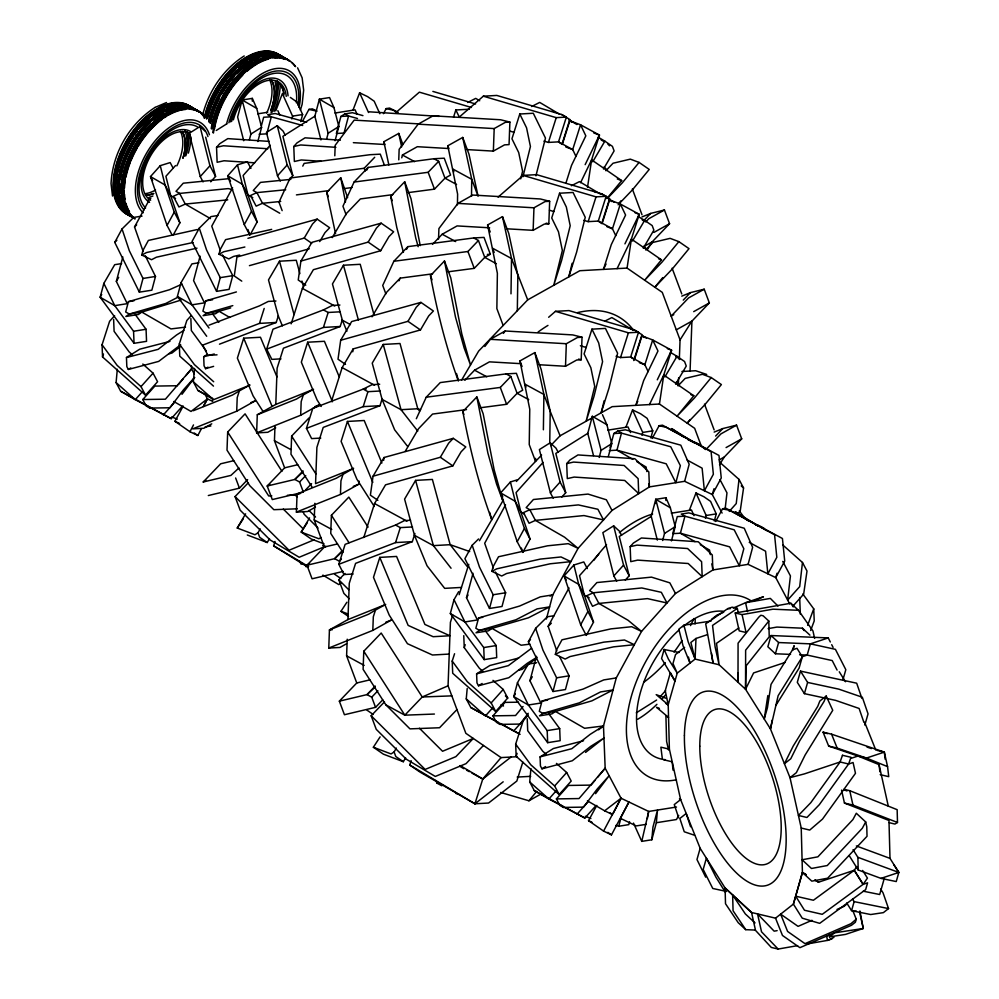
<?xml version="1.0" encoding="UTF-8"?>
<svg xmlns="http://www.w3.org/2000/svg" width="999" height="999" viewBox="0 0 999 999"><rect width="100%" height="100%" fill="white"/><g stroke="black" fill="none" stroke-linecap="round" stroke-linejoin="round"><path stroke-width="1.5" d="M457.442 204.832L457.604 194.093L447.814 145.767L462.712 137.437L469.018 154.296L478.059 196.179L471.753 179.321L462.712 137.437M471.503 196.204L471.753 179.321L452.847 169.031L453.896 171.84M511.001 293.843L511.525 258.529L502.485 216.646L487.587 224.975L497.377 273.301L496.865 308.616L503.171 325.474M517.32 310.701L517.844 275.387L508.791 233.504L502.485 216.646M535.589 458.341L535.551 461.413L529.233 444.555L529.757 409.24L519.967 360.914L534.852 352.585L541.171 369.443L550.212 411.326L560.077 435.801L550.736 445.554M543.381 429.782L543.906 394.468L534.852 352.585M549.737 443.568L550.212 411.326L543.906 394.468L524.987 384.178L526.048 386.988M738.199 672.939L737.999 682.267L738.074 643.181L758.678 617.27L760.838 615.247L763.136 615.784L768.805 621.041L769.23 636.788L746.053 665.933L745.554 689.273L770.454 728.92L790.009 777.659L801.235 828.059L802.422 872.464L793.406 904.095L775.536 918.168L751.523 912.487L725.062 887.961L700.162 848.313L680.619 799.587L669.392 749.175L668.206 704.782L665.247 690.659L670.404 672.589L674.974 681.056L661.563 658.516L664.148 649.487L679.095 652.497M281.93 471.278L245.08 413.861L227.672 432.043L227.01 450.174L249.8 485.701L273.838 509.69L297.202 508.803M211.751 423.826L203.821 428.259L192.657 428.871L236.701 411.213L237.213 397.614L239.323 390.921L249.9 385.002M275.712 427.859L267.782 432.292L256.618 432.904L257.292 414.772L275.786 404.42L313.549 389.285M301.923 492.544L272.29 499.575L267.208 486.014L284.615 467.832L274.45 440.696L275.012 425.574M275.786 404.42L277.123 368.156L283.441 348.214L340.197 326.498L342.345 319.692M309.053 417.894L291.633 436.076L290.971 454.208L312.138 487.2M315.484 507.08L307.555 511.513L296.391 512.112L297.065 493.981L336.213 478.284L353.634 468.256M256.618 432.904L300.674 415.247L301.174 401.648L303.296 394.955L312.537 389.785M343.169 571.403L312.063 578.796L306.98 565.222L324.388 547.04L314.223 519.905L314.835 503.284M334.802 155.807L335.189 145.292L354.183 120.13L419.368 123.913M368.082 527.122L348.826 497.102L331.406 515.284L330.744 533.416L342.957 552.459M346.541 643.756L339.935 647.452L328.771 648.051L329.433 629.919L347.939 619.58L385.689 604.445M296.391 512.112L340.447 494.455L340.946 480.856L343.069 474.163M382.717 699.862L375.549 707.342L344.43 714.735L339.348 701.161L356.755 682.979L346.603 655.844L347.215 639.223M347.939 619.58L349.275 583.304L355.594 563.361L412.337 541.645L414.922 533.491M340.447 494.455L358.941 484.115L359.053 481.093M451.835 695.866L422.24 696.99L381.193 633.041L363.786 651.223L363.112 669.355L385.914 704.882L409.952 728.87L439.548 727.747L456.955 709.565M328.771 648.051L372.814 630.394L373.314 616.795L375.437 610.102L384.69 604.932M398.763 159.84L399.15 149.326L418.144 124.163L433.042 115.834L500.636 119.768L509.89 122.078L509.053 144.618L504.532 144.867L493.356 151.111L466.983 149.588M438.536 239.061L438.923 228.546L457.917 203.384L472.814 195.055L540.409 198.976L549.662 201.298L548.826 223.826L544.305 224.088L533.129 230.332L506.755 228.796M517.107 756.705L501.048 757.592L465.846 733.316L448.064 685.814L450.412 622.327L452.709 615.059M493.356 151.111L494.193 128.584L505.357 122.34L509.89 122.078M533.129 230.332L533.966 207.792L545.129 201.548L549.662 201.298M565.509 366.271L566.333 343.731L577.509 337.487L582.03 337.237L581.206 359.765L576.673 360.027L565.509 366.271L539.123 364.735M678.371 385.389L678.658 377.709M679.32 359.565L680.057 339.86L662.275 292.37L627.072 268.082L579.82 270.717L527.697 299.862L478.646 351.086L461.613 380.057M690.084 370.879L691.92 321.141L709.34 302.909L704.208 289.211L690.421 292.62L681.78 296.141M665.584 703.333L668.206 704.782L677.235 673.139L695.104 659.09L695.978 638.461L707.404 634.652M182.28 406.331L171.241 418.668L135.252 399.65L120.667 391.233L116.096 382.58L117.308 369.255M193.331 381.78L212.487 398.851L197.902 390.434L193.331 381.78L194.543 368.444M520.092 734.34L470.829 707.542L466.258 698.888L467.195 688.523M595.904 805.694L584.865 818.031L548.876 799.013L534.29 790.596L529.707 781.942L530.919 768.618M651.81 839.772L652.959 827.097L657.492 810.052L656.343 822.726L651.81 839.772L641.758 841.37L633.491 823.064M725.062 509.49L726.972 492.869L720.004 479.682M719.33 461.913L739.023 479.408L736.238 503.583L729.208 511.438M782.779 544.967L802.472 562.462L799.687 586.638L787.649 600.099L790.434 575.923L782.766 561.413M291.159 323.838L302.385 288.399L313.386 269.68L380.681 250.737L388.936 236.701L393.631 231.793L381.143 223.164L311.888 242.357L300.899 261.064L298.239 279.995L305.744 285.177M331.406 401.573L342.158 367.607L353.159 348.901L420.454 329.945L428.708 315.909L433.404 311.001L420.916 302.385L351.66 321.566L340.671 340.272L338.012 359.215L345.517 364.385M352.759 351.81L353.159 348.901M363.773 537.512L374.538 503.546L385.539 484.84L452.834 465.884L461.076 451.848L465.784 446.94L453.284 438.324L384.041 457.505L373.039 476.211L370.392 495.154L377.884 500.324M383.628 460.414L384.041 457.505M739.023 479.408L743.556 487.987L740.209 511.088L737.187 514.448M587.524 187.35L591.608 159.865L599.462 135.09L580.556 124.8L569.48 120.617L562.087 143.931M627.072 268.094L631.393 239.073L639.235 214.298L620.329 204.008L609.253 199.825L601.86 223.152M701.448 446.466L694.655 428.309L659.452 404.021L663.761 375.012L671.603 350.237L652.697 339.947L641.62 335.764L633.778 360.552M767.831 695.591L764.235 719.005L767.432 707.779L771.028 684.365L792.519 649.812L794.155 645.691L792.956 649.912M641.758 841.37L648.688 811.45L676.51 807.03M647.352 818.593L648.688 811.45L621.041 798.226L605.169 768.219L603.483 725.973L616.258 677.934L641.533 631.418L675.461 593.493L712.886 569.954L748.101 564.36L775.748 577.584L789.685 603.92M772.252 720.117L770.454 728.92L778.146 695.679L802.322 656.818L796.99 648.326L792.519 649.812M401.748 157.83L402.435 155.02L417.32 146.703L448.351 148.501M520.716 178.846L522.589 171.279L518.706 152.585L511.95 138.786L519.792 114.011L533.291 113.249L545.466 138.099L535.939 175.812M522.952 176.761L530.432 146.503L526.56 127.81L519.792 114.011M572.152 263.261L568.793 276.885L576.635 252.11L585.239 217.307L573.064 192.47L559.565 193.219L551.723 217.994L558.478 231.793L562.362 250.487L553.758 285.289L561.6 260.514L570.204 225.712L566.333 207.018L559.565 193.219M604.158 400.724L601.161 412.824L609.015 388.049L617.607 353.246L605.444 328.409L591.945 329.158L584.09 353.933L590.859 367.732L594.73 386.426L586.126 421.228L593.98 396.453L602.584 361.65L598.701 342.957L591.945 329.158M121.641 263.586L114.698 264.685L103.846 283.379L100.162 297.227L134.053 343.306L146.553 341.333L146.066 329.27L135.315 314.635M101.711 294.555L100.162 297.227L114.748 305.644L127.248 303.659L116.346 281.393L122.84 256.943M181.855 284.228L169.43 289.747L128.421 301.673L125.687 311.963L129.321 314.061L141.821 312.088L180.919 300.125M197.003 248.152L156.406 257.205L151.536 259.715L141.733 255.02L142.957 250.412L148.364 240.447L197.415 229.508M145.242 255.707L155.494 276.461L151.848 290.185L139.348 292.158L142.994 278.446L129.333 250.774L122.04 228.946L133.704 217.42L142.045 216.096M206.706 336.276L177.397 296.428L181.081 282.58L191.933 263.886L198.876 262.774M200.075 256.144L193.581 280.594L204.483 302.859L191.983 304.845L177.397 296.428M257.829 141.533L261.601 127.323L256.731 108.404L252.31 98.377L242.158 99.987L237.625 117.033L243.719 140.734M236.413 291.933L205.644 300.874L202.909 311.164L206.556 313.261L219.056 311.276L230.719 307.892M239.66 255.07L233.641 256.406L228.771 258.903L218.968 254.221L220.192 249.613L225.599 239.648L271.678 229.37M249.4 139.735L250.911 134.053L242.158 99.987L256.731 108.404M222.477 254.907L232.73 275.662L229.083 289.373L216.583 291.358L220.23 277.647L206.568 249.975L199.276 228.147L210.939 216.621L217.882 215.509M261.401 125.762L263.661 117.233L271.316 116.821L302.672 125.499M291.808 118.968L292.557 116.134L282.38 93.606L275.761 110.901M300.724 121.641L302.61 114.535L296.965 102.023L290.347 97.415M320.954 139.922L314.86 116.221L319.38 99.176L329.545 97.565L333.966 107.605L338.836 126.523L335.065 140.734M326.636 138.936L328.147 133.254L319.38 99.176L333.966 107.605M340.896 116.433L336.363 133.479L344.018 133.067L348.551 116.021L344.905 113.911L340.896 116.433L348.551 116.021L357.505 118.494M485.464 630.943L496.228 645.566L496.703 657.629L484.203 659.615L450.324 613.536L454.008 599.687L458.653 591.67M450.324 613.536L464.897 621.952L477.397 619.967L466.496 597.702L473.002 573.251M722.09 513.074L712.287 494.53L684.64 481.306L649.425 486.9L612 510.439L578.071 548.364L552.797 594.88L540.297 596.865L519.58 606.056L478.571 617.981L475.836 628.271L479.483 630.369L491.983 628.383L528.434 617.794L549.6 606.893L537.112 608.878L515.934 619.767L479.483 630.369L476.024 632.792L488.511 630.806L491.983 628.383L521.141 645.229L529.857 644.155M491.883 571.328L496.753 568.831L540.347 559.09L561.038 556.955L570.854 561.65L550.162 563.786L506.568 573.513L501.698 576.011L491.883 571.328L493.106 566.72L498.526 556.755L547.564 545.804L568.256 543.668L578.071 548.364L564.597 537.212L535.439 520.379L529.807 509.727L526.161 507.629L533.429 499.5L588.036 494.08L606.368 499.787L612 510.439M495.404 572.015L505.656 592.769L502.01 606.48L489.51 608.466L493.156 594.755L479.483 567.082L472.19 545.254L478.558 538.961M536.638 662.724L528.309 664.048L517.457 682.742L513.786 696.59L547.664 742.669L560.164 740.684L559.69 728.621L548.926 713.998M593.493 455.556L587.774 433.341L592.307 416.283L606.893 424.712L611.763 443.631L608.354 456.418M515.334 693.918L513.786 696.59L528.359 705.007L540.859 703.021L529.957 680.756L536.463 656.306M546.378 619.043L552.797 594.88L550.037 596.103M599.188 457.467L601.073 450.362L592.307 416.283M616.258 677.934L603.758 679.919L583.041 689.11L542.032 701.036L539.298 711.325L542.944 713.423L555.444 711.438L591.895 700.848L613.061 689.947L600.561 691.932L579.395 702.821L542.944 713.423L539.472 715.846L551.972 713.86L555.444 711.438L584.602 728.283L603.483 725.973L598.576 729.807M610.039 447.752L613.823 433.541L617.832 431.019L625.374 429.82L680.806 445.179L689.173 464.26L684.64 481.306M555.344 654.382L560.214 651.885L603.808 642.145L624.5 640.009L634.315 644.705L613.623 646.84L570.029 656.568L565.159 659.065L555.344 654.382L556.568 649.775L561.975 639.81L611.026 628.858L631.718 626.723L641.533 631.418L628.059 620.267L598.888 603.433L593.256 592.782L589.61 590.684L596.878 582.554L651.485 577.135L669.829 582.842L675.461 593.493M559.54 656.455L569.105 675.824L565.459 689.535L552.971 691.52L556.618 677.809L542.944 650.137L535.651 628.309L547.327 616.783L554.27 615.671M641.957 435.277L642.719 432.442L632.542 409.902L625.911 427.21M650.886 437.949L652.772 430.844L647.115 418.319L640.509 413.723L632.542 409.902M657.33 540.084L651.236 516.396L655.769 499.338L665.921 497.727L670.354 507.767L675.212 526.685L671.44 540.896M662.637 540.521L664.535 533.416L655.769 499.338L670.354 507.767M615.821 825.424L618.756 826.235L621.028 817.706M705.419 518.331L706.168 515.496L695.991 492.957L689.372 510.264M629.57 821.802L628.808 824.637L618.756 826.235M714.347 521.003L716.233 513.898L710.576 501.373L703.97 496.778L695.991 492.957M748.101 564.36L752.634 547.315L744.255 528.234L688.823 512.874L681.281 514.073L684.927 516.183L734.203 529.82L743.83 548.713L739.297 565.759L729.67 546.865L680.394 533.229L672.752 533.641L677.272 516.595L684.927 516.183L680.394 533.229L694.979 541.645M830.319 641.982L828.233 637.911L771.053 635.539L767.856 646.765L775.411 653.771L790.534 654.395M775.411 653.771L778.608 642.544L771.053 635.539M802.322 656.818L799.113 668.044L775.748 705.606M861.925 698.426L856.68 683.191L800.499 671.116L797.302 682.342L804.407 693.656L835.626 700.374L859.115 708.466L863.885 722.327M804.407 693.656L807.617 682.429L800.499 671.116M843.019 679.507L845.816 669.692L835.414 649.338L810.376 643.856L778.608 642.544M864.834 725.087L868.044 713.86L862.324 697.24L838.823 689.148L807.617 682.429M880.656 889.06L883.066 892.906L888.536 908.578L883.378 912.636L870.678 914.535L851.573 910.676L854.145 901.635L852.547 899.075M852.784 910.539L856.243 919.192L855.381 922.227L851.56 925.236L799.899 947.676L782.479 935.464L775.536 918.168M884.415 877.934L879.694 894.517L863.248 891.195M841.558 790.109L844.442 803.059L888.973 820.466L889.997 858.378L898.838 872.427L896.24 881.555L880.981 878.383L858.228 869.992L849.387 855.918M700.162 848.313L696.965 859.54L705.669 877.159M202.61 115.16C208.591 91.259 223.289 69.243 244.206 55.956M300.387 110.19L302.148 104.283L303.659 90.16L302.148 77.847L297.59 67.82M714.023 488.748L712.287 494.53L721.253 478.022L718.98 455.444L662.487 425.174L659.115 425.711L652.222 438.411M777.047 573.239L775.748 577.584L784.715 561.076L782.442 538.498L725.948 508.229L722.577 508.766L715.671 521.466M276.985 376.935L260.464 337.262L243.694 338.186L237.375 358.129L253.109 395.916L263.062 411.513M217.033 354.832L207.879 355.344L202.71 345.117L259.453 323.401L264.198 308.441M280.994 358.866L271.853 359.378L266.671 349.151L272.989 329.208L323.426 309.902L332.28 305.457L339.91 305.032M219.48 344.18L276.236 322.465L278.384 315.659M339.185 376.71L324.425 341.296L307.655 342.22L301.336 362.162L317.083 399.95L321.228 406.456M266.671 349.151L323.426 327.435L328.159 312.475L340.359 311.8M320.779 438.086L311.626 438.598L306.443 428.359L312.762 408.416L363.199 389.111L372.053 384.665L379.682 384.24M307.842 567.132L273.651 545.854L275.037 541.47M381.905 463.012L364.198 420.504L347.427 421.441L341.109 441.383L356.855 479.158L374.263 506.456M453.521 117.258L455.831 109.977L469.33 109.216M306.443 428.359L363.199 406.643L367.932 391.683L380.132 391.009M353.321 468.506L315.559 483.641L316.895 447.365L323.214 427.422L379.97 405.706L382.118 398.913M353.147 574.025L343.993 574.537L338.811 564.298L345.13 544.355L395.579 525.049L404.433 520.604L410.527 520.267M379.795 557.38L408.141 625.386L433.141 636.7L449.912 635.764L424.912 624.45L396.578 556.443L379.795 557.38L373.489 577.322L389.223 615.097L407.455 643.706L432.467 655.007L449.238 654.07M338.811 564.298L395.567 542.582L400.299 527.622L412.5 526.948M548.401 142.42L556.243 117.645L566.371 117.083L558.516 141.87L548.401 142.42L543.931 141.109M565.983 182.904L571.515 165.409L585.826 135.852L580.556 124.8L572.702 149.575L575.998 156.481M459.153 594.705L468.768 564.348M522.827 762.112L516.833 781.056L488.561 803.034L474.925 803.783L419.817 771.965L409.765 765.034L411.151 760.664M588.174 221.641L596.016 196.865L606.143 196.291L598.289 221.079L588.174 221.641L583.703 220.329M409.765 765.034L474.925 803.783L482.779 779.008L501.048 757.592M620.541 357.58L628.396 332.804L638.523 332.23L630.656 357.018L620.541 357.58L616.083 356.268M634.427 359.628L642.282 334.84L633.778 329.67L568.98 310.589L555.481 311.338L548.651 317.27M142.82 364.048L153.047 373.151L157.58 381.73L145.542 395.179L102.535 356.955L102.06 344.767L109.603 321.278L114.623 315.672M102.535 356.955L103.484 354.021M213.486 386.113L179.77 356.156L179.296 343.968L186.838 320.479L190.859 315.996M492.969 680.356L503.209 689.46L507.742 698.026L495.704 711.488L452.697 673.264L452.21 661.076L454.57 653.733M482.729 671.253L479.32 668.219L464.248 647.627L465.197 644.692M556.431 763.411L566.67 772.514L571.203 781.081L559.165 794.542L516.158 756.318L515.671 744.13L523.226 720.641L528.234 715.034M516.158 756.318L517.095 753.383M807.629 625.312L813.735 608.841L802.784 593.943M810.651 630.506L814.222 620.903L813.735 608.841M352.997 110.102L359.615 92.795L367.582 96.616L374.188 101.211L379.845 113.736M826.185 696.053L824.113 701.335L799.562 741.071L790.771 758.753L784.427 763.736L793.218 746.066L817.769 706.318L819.842 701.036L826.185 696.053L832.754 710.289L805.144 754.994L796.353 772.664L790.009 777.659L804.382 773.9L840.097 761.987L848.613 763.998L853.071 762.512L855.481 773.313L822.514 819.093L809.739 830.069L801.235 828.059M408.229 192.607L434.465 189.148L444.98 178.172L450.561 175.05L444.243 158.192L433.941 158.741L368.094 167.432L354.083 182.055L342.944 206.244L346.104 214.673M448.002 271.815L474.238 268.356L484.752 257.38L490.334 254.258L484.016 237.4L473.713 237.949L407.867 246.641L393.856 261.276L382.717 285.452L385.876 293.881M398.938 280.819L400.174 278.134L432.579 273.851M416.333 418.706L426.236 397.215L440.247 382.58L506.081 373.888L516.396 373.339L522.702 390.197L517.12 393.319L506.618 404.295L480.382 407.754M585.152 164.648L599.462 135.09L593.756 132.942M580.556 182.705L591.608 159.865L621.678 180.607L606.868 198.614M606.043 264.023L603.446 269.405L611.288 244.618L625.599 215.06L620.329 204.008L612.474 228.783L615.771 235.689M624.924 243.868L639.235 214.298L634.952 212.687M617.082 268.644L631.393 239.073L661.45 259.827L644.667 280.232L662.075 262.05L678.858 241.633L689.01 248.639L672.227 269.056L654.82 287.237L662.724 277.635M637.774 401.311L635.826 405.344L643.668 380.557L657.979 350.999L652.697 339.947L644.855 364.722L648.151 371.628M657.292 379.807L671.603 350.237L667.332 348.626M649.45 404.583L663.761 375.012L693.818 395.766L677.047 416.171L694.455 397.989L711.226 377.572L721.39 384.578L704.607 404.995L687.2 423.176L690.159 419.568M711.113 621.053L683.928 625.187L688.161 641.795L695.104 659.09L719.093 664.747L745.554 689.273L753.608 672.939L785.039 662.462M302.772 166.134L304.133 163.399L369.967 154.708L380.282 154.158L384.49 165.397M366.745 170.167L368.094 167.432M406.518 249.375L407.867 246.641M201.398 428.683L197.852 435.502L189.96 431.73L193.506 424.912M203.883 405.681L207.43 398.863L204.583 393.506M646.291 824.325L636.238 825.911L620.441 818.356L628.933 801.997L611.475 834.864L603.583 831.093L621.041 798.226L604.645 810.813L587.424 800.861M613.261 813.223L621.041 798.226M865.696 821.952L862.312 828.271L827.272 865.534L811.475 868.481L802.085 859.777L817.881 856.83L852.921 819.567L856.305 813.248L865.696 821.952L866.77 826.785L867.032 836.288L827.609 878.208L811.812 881.155L802.422 872.464L793.393 904.095L802.247 918.168L819.679 923.351L865.658 889.622L867.582 882.841L863.111 884.352L854.27 870.279L856.88 866.533M139.348 292.158L114.748 242.357L122.04 228.946M143.194 251.561L134.54 226.96L148.826 200.649M171.978 234.74L167.045 225.412L174.263 212.138L165.06 185.002L160.265 165.659L170.167 162.575L172.989 167.907M173.401 234.74L179.895 222.789L170.692 195.654L165.896 176.299L175.499 165.584M199.276 228.147L191.983 241.558L216.583 291.358M232.617 187.775L211.763 226.161L220.429 250.761M247.964 229.52L249.912 235.264L244.28 224.613L251.498 211.326L242.295 184.203L237.5 164.847L247.402 161.776L250.924 168.431M302.747 120.829L308.953 109.403L312.337 108.866L317.07 111.139M250.637 233.941L257.13 221.978L247.927 194.855L243.132 175.499L270.155 145.305M189.96 431.73L174.925 421.291L183.204 406.056M203.284 406.481L207.43 398.863L212.687 401.373M383.429 113.686L386.188 108.604L389.573 108.067L398.226 112.388M472.19 545.254L464.91 558.666L489.51 608.466M505.544 504.882L484.69 543.269L493.356 567.869M543.081 462.412L516.058 492.607L520.854 511.963L530.057 539.085L522.839 552.372L517.207 541.72L524.425 528.434L515.222 501.311L510.427 481.955L517.494 479.757M552.971 691.52L528.371 641.72L535.651 628.309M556.805 650.923L548.151 626.323L569.005 587.936M598.701 554.22L579.52 575.661L584.315 595.017L593.518 622.14L586.301 635.426L580.669 624.775L587.887 611.488L578.683 584.365L573.888 565.009L583.778 561.938L587.3 568.593M603.583 831.093L588.536 820.654L596.815 805.406M678.721 815.409L676.46 819.53L656.343 822.726M116.346 281.393L118.669 277.385M466.496 597.702L468.056 595.029M529.957 680.756L532.28 676.748M299.9 273.614L296.266 260.264L279.495 261.201L268.494 279.907L278.371 316.159L282.367 325.836M241.77 281.144L234.278 275.961L236.925 257.03L304.22 238.074L312.475 224.051L317.17 219.131L329.67 227.76L324.962 232.667L319.717 241.596M332.242 237.612L346.391 213.549L360.402 198.926L392.807 194.643M373.976 314.71L360.227 264.298L343.456 265.235L332.455 283.941L342.345 320.192L346.89 331.256M300.899 261.064L368.181 242.108L376.436 228.084L381.143 223.164M260.252 528.896L257.979 532.767L254.957 534.752L237.25 528.046L245.604 513.848M372.015 316.82L386.163 292.769L400.174 278.134M419.655 411.138L417.794 408.753L400 343.506L383.229 344.443L372.227 363.149L382.118 399.4L394.642 429.82L407.667 446.478M247.302 534.989L267.22 542.532L269.505 538.648M340.671 340.272L407.967 321.328L416.208 307.292L420.916 302.385M309.565 517.882L301.211 532.08L311.263 539.023L324.076 543.868M405.182 451.423L418.531 428.708L432.542 414.073L466.496 409.59M592.719 161.826L604.87 141.159L598.214 137.2M467.832 567.295L450.174 544.692L432.38 479.445L415.596 480.382L404.595 499.1L414.485 535.339L427.023 565.759L444.68 588.361L461.463 587.424M603.483 168.993L614.11 150.911L612.412 146.353L604.87 141.159M373.039 476.211L440.334 457.267L448.588 443.231L453.284 438.324M632.492 241.034L644.642 220.367L637.986 216.421M643.256 248.202L653.883 230.12L652.185 225.574L644.642 220.367M479.445 540.734L502.872 500.886L494.168 469.855L483.154 413.786L476.835 396.928L462.824 411.563C469.73 448.251 478.783 484.752 491.77 519.78L489.697 512.387M380.107 736.875L373.364 747.24L391.071 753.945L394.093 751.96L396.366 748.089M373.364 747.24L383.416 754.17L403.334 761.713L405.619 757.841M664.859 376.973L677.01 356.306L670.366 352.36M675.624 384.14L686.263 366.059L684.552 361.513L677.01 356.306M647.389 249.438L652.147 241.883L669.567 223.701L664.435 210.002L650.649 213.411L643.481 220.891M680.044 339.922L691.92 321.091L676.298 329.82M719.542 464.597L724.3 457.03L741.708 438.848L736.575 425.149L722.801 428.559L715.634 436.051M237.25 528.046L243.157 518.981M307.118 523.014L301.211 532.08L318.918 538.786L320.941 537.462M348.526 616.495L340.984 611.301L346.89 602.235M863.111 884.352L867.444 878.109L862.624 870.441M181.968 394.318L194.618 377.56M484.865 346.503L490.297 339.323L505.182 330.994L572.777 334.915L582.03 337.237M503.371 333.391L505.182 330.994M528.221 713.298L520.092 724.075L499.987 724.387L496.353 722.265L492.944 715.846L504.982 702.397L518.556 702.185M595.579 793.668L609.14 775.711L597.09 789.173L583.541 807.13L563.448 807.442L559.802 805.319L556.406 798.9L568.443 785.451L591.046 785.102L594.817 780.594M768.805 621.041L745.629 650.187L745.554 689.273M618.119 204.807L632.454 189.835L649.238 169.43L639.085 162.425L622.302 182.842L607.966 197.814M618.993 203.222L620.966 200.811M500.649 792.457L528.921 800.773L536.775 791.32M178.371 384.615L183.079 378.983M185.901 375.612L191.546 368.856L191.433 365.834M523.076 706.493L515.559 715.509L492.944 715.846M597.639 777.222L605.169 768.219L579.008 798.563L556.406 798.9M160.265 165.659L150.487 176.586L167.045 225.412M254.658 162.812L224.038 160.764L217.133 162.288L216.546 147.303L219.792 143.669L227.809 138.624L269.293 141.408M200.25 176.573L209.94 165.747L200.037 126.486L189.248 133.279L200.25 176.573L203.059 181.905M210.727 181.818L215.572 176.398L205.669 137.138M237.5 164.847L227.722 175.787L244.28 224.613M321.178 161.289L301.273 159.965L294.368 161.488L293.781 146.503L297.028 142.869L305.045 137.825L340.384 140.197M277.485 175.774L287.175 164.947L277.272 125.687L266.471 132.467L277.485 175.774L280.294 181.106M288.923 179.932L292.807 175.599L282.904 136.339L314.86 116.221M145.542 395.179L141.009 386.613L153.047 373.151M142.27 391.808L135.252 399.662L116.096 382.58M194.518 377.472L183.479 389.81L169.93 407.767L149.838 408.079L146.191 405.956L142.782 399.538L154.833 386.089L177.435 385.739M163.349 414.897L174.388 402.56M510.427 481.955L500.636 492.894L517.207 541.72M566.695 463.611L573.601 462.075L624.138 465.472L638.136 478.633L638.736 493.618L624.725 480.457L574.188 477.072L567.295 478.596L566.695 463.611L569.954 459.977L577.971 454.932L634.815 458.741L648.826 471.903L649.425 486.9L648.913 483.841M550.399 492.882L560.089 482.055L550.187 442.794L539.398 449.575L550.399 492.882L553.221 498.214M561.85 497.04L565.721 492.707L555.819 453.446L587.774 433.341M573.888 565.009L564.098 575.948L580.669 624.775M630.157 546.665L637.05 545.129L687.587 548.526L701.598 561.688L702.197 576.673L688.186 563.511L637.649 560.127L630.756 561.65L630.157 546.665L633.416 543.031L641.42 537.986L698.276 541.795L712.287 554.957L712.886 569.954L711.862 563.836M495.704 711.488L491.171 702.909L503.209 689.46M492.432 708.116L485.414 715.958L466.258 698.888M613.861 575.936L623.551 565.109L613.648 525.849L602.859 532.629L613.861 575.936L616.683 581.268M625.312 580.094L629.183 575.761L619.28 536.5L651.236 516.396M513.511 731.193L524.55 718.868M559.165 794.542L554.632 785.963L566.67 772.514M555.894 791.171L548.863 799.013L529.707 781.942M659.802 697.09L665.621 690.596M576.96 814.247L587.999 801.922M792.619 606.48L803.658 594.143L807.005 571.041L802.472 562.462M335.564 233.729L326.71 192.37L340.721 177.735L347.627 197.627M282.143 210.639L278.983 202.21L290.122 178.022L364.185 168.257L374.7 157.28M403.434 252.36L396.803 227.56L390.684 196.403L404.695 181.768L411.001 198.639L420.229 245.604M354.083 182.055L428.159 172.29L438.661 161.314L433.941 158.741M238.948 467.982L230.894 475.412L203.234 481.98L220.654 463.798L233.754 460.689M432.505 244.368L442.207 234.241L457.092 225.911L489.685 227.809M458.341 381.031C445.979 346.84 437.125 311.338 430.457 275.624L444.468 260.989L450.774 277.847L461.8 333.916L470.504 364.947L464.185 348.089L455.482 317.058L444.468 260.989M208.316 495.541L239.435 488.161L247.627 479.607M393.856 261.276L467.932 251.498L478.434 240.522L473.713 237.949M325.736 546.203L299.188 557.267L270.13 539.972L240.135 510.152L235.065 496.59L248.376 482.679M303.059 470.891L294.867 479.445L267.208 486.014L269.705 484.303M302.909 472.015L294.867 479.445L299.588 482.017L303.396 492.195M299.588 482.017L305.731 475.599M605.881 170.729L613.049 163.237L630.332 159.141L639.085 162.425M305.444 490.059L311.588 483.641M464.872 380.307L474.575 370.179L489.46 361.85L520.504 363.648M645.729 221.928L648.801 218.719L664.435 210.002M341.808 551.173L334.64 558.666L306.98 565.222L309.478 563.511M342.682 551.223L334.64 558.666L339.36 561.238L341.408 559.09M426.236 397.215L500.299 387.437L510.814 376.461L506.081 373.888M645.654 249.937L652.822 242.457L670.104 238.349L678.858 241.633M349.238 598.726L343.881 593.406L338.798 579.832L344.942 573.414M683.254 300.112L690.421 292.62M516.358 481.456L541.608 455.082M375.199 686.038L367.008 694.605L339.348 701.161M375.062 687.162L367.008 694.605L371.74 697.177L375.549 707.342M371.74 697.177L377.884 690.759M678.021 385.876L685.189 378.396L702.472 374.288L711.226 377.572M483.454 745.454L466.046 763.636L435.302 776.448L406.243 759.165L376.248 729.345L371.166 715.771L384.49 701.872M706.605 448.851L720.953 433.878L736.575 425.149M114.748 242.357L116.871 240.26M134.54 226.96L136.651 224.862M528.371 641.72L530.494 639.622M548.151 626.323L551.336 623.176M395.479 112.912L419.368 92.158L471.453 107.48M459.44 116.945L483.329 96.191L496.828 95.442L561.638 114.51L566.371 117.083M498.076 197.14L523.101 175.399L536.6 174.65L601.41 193.719L606.143 196.291M847.177 903.708L843.98 906.418L837.025 909.44M856.243 919.192L850.923 923.713L805.007 943.655L787.587 931.443L780.644 914.147L798.064 926.36L811.975 920.316M683.928 625.187L678.833 629.195L683.054 645.804L689.997 663.099L688.461 657.067M711.763 619.193L716.857 615.172L723.701 612.212M684.627 647.377L675.561 654.52L672.976 663.548L677.235 673.139L668.393 659.078L664.148 649.487M695.978 638.461L690.871 642.482L695.104 659.09M680.606 799.587L679.42 798.95L680.619 799.587L674.275 804.57L678.671 817.844M828.808 933.865L829.47 936.85L834.577 932.829L863.273 928.483L859.902 910.988M180.532 346.341L171.94 353.047L168.981 353.808M536.825 657.854L522.102 669.355L519.13 670.117M585.564 752.409L603.97 738.036L590.684 746.39L572.277 760.763L541.957 768.818L540.434 765.946L540.072 756.892L553.359 748.538L583.566 740.734M341.271 582.692L338.811 584.602L322.852 575.112M471.965 773.126L482.779 779.008L511.051 757.042M474.925 803.783L503.196 781.817M207.43 398.863L191.034 411.451L173.801 401.498M854.282 870.266L813.411 900.249L795.666 896.19L804.495 910.251L822.252 914.31L863.124 884.327L854.282 870.266L818.556 882.192L814.834 879.944L818.568 882.167M155.007 107.455C129.433 123.901 112.5 153.247 111.039 183.616L112.525 196.041M738.298 612.874L737.312 608.391L732.167 607.18L727.709 608.666L705.694 623.813L713.099 663.336L711.5 653.234M737.312 608.391L712.549 625.424L715.109 646.865L719.093 664.747L716.533 643.319L738.81 627.984M203.234 481.98L205.744 480.269M216.246 130.482L226.835 123.814M250.911 134.053L261.601 127.323M328.147 133.254L338.836 126.523M180.694 344.755L158.666 361.401L128.334 369.455L126.823 366.583L126.461 357.542L139.735 349.188L169.955 341.371M183.828 330.407L176.586 334.965L158.179 349.338L126.461 357.542M128.334 369.455L130.757 367.944M213.636 366.358L205.569 368.656L204.046 365.784L203.696 356.73L207.317 354.458M205.569 368.656L207.992 367.145M601.073 450.362L611.763 443.631M664.535 533.416L675.212 526.685M536.888 657.255L527.222 663.336L508.816 677.709L478.496 685.764L476.973 682.891L476.61 673.838L489.897 665.484L518.606 658.066M531.58 648.239L508.341 665.646L476.61 673.838M478.496 685.764L482.117 683.491M603.483 725.973L590.209 734.327L571.803 748.701L540.072 756.892M541.957 768.818L545.579 766.545M636.251 712.849L656.63 700.037M844.08 789.335L849.762 790.684L897.152 809.677L897.489 822.477L894.942 824.05L889.26 822.701M239.323 390.921L232.48 395.042L193.331 410.739M303.296 394.955L296.441 399.076L257.292 414.772M375.437 610.102L368.594 614.223L329.433 629.919L332.23 629.77M388.873 164.997L383.853 141.733L398.738 133.404L402.947 144.643M236.701 411.213L255.207 400.874L250.949 402.572M300.674 415.247L319.168 404.907L314.91 406.605M560.077 435.801L592.395 417.732M594.904 416.321L612.187 406.655L659.452 404.021M372.814 630.394L391.321 620.054L385.639 622.327M528.921 800.773L541.446 793.768M653.933 232.417L669.567 223.701M644.343 246.241L652.147 241.883M704.208 289.211L688.573 297.939L671.166 316.121L673.776 314.66M693.706 311.638L709.34 302.909M726.073 447.577L741.708 438.848M719.093 459.94L724.3 457.03M177.685 297.34L165.784 303.471L129.321 314.061L125.862 316.483L138.362 314.498L141.821 312.088L170.979 328.921L185.514 327.148M141.733 255.02L146.591 252.522L193.144 242.482M218.968 254.221L223.826 251.723L244.88 247.015M467.644 102.497L475.724 98.377L479.72 100.749M531.605 106.531L539.697 102.41L559.64 114.273M571.378 185.739L579.47 181.618L600.749 194.268M605.107 320.991L611.838 317.557L633.116 330.207M833.94 937.387L827.559 940.384L806.593 944.055M733.266 608.054L745.566 602.722L763.423 596.765L753.646 601.011M448.064 685.814L422.24 696.99L404.832 715.172L385.914 704.882M155.107 107.38L166.521 102.535M314.185 539.785L289.036 550.262L235.065 496.59M642.007 216.92L650.649 213.461M211.825 400.387L249.588 385.252M353.259 486.388L358.941 484.115M714.16 432.08L722.789 428.608M209.016 325.174L259.465 305.869L268.319 301.423L275.949 300.999M828.233 637.911L810.376 643.856L807.18 655.082L801.822 656.867M851.26 758.266L857.954 756.043L866.47 758.054L887.562 766.633L888.735 776.66L880.219 774.65M885.164 759.252L884.327 752.097L866.47 758.054L837.174 748.089L828.658 746.078L823.076 732.167L831.58 734.178L884.327 752.097L887.562 766.633M880.981 878.383L898.838 872.427L893.955 864.972M832.017 938.898L827.547 940.384L826.56 935.913M232.804 305.632L206.556 313.261L203.097 315.684L215.597 313.698L219.056 311.276L229.658 317.407M247.927 238.324L317.17 219.131M249.425 265.647L309.24 248.801M203.696 356.73L214.273 353.996M284.615 467.832L297.714 464.722M324.388 547.04L337.487 543.931M356.755 682.979L369.867 679.869M216.546 147.303L223.439 145.767L267.844 148.751M293.781 146.503L300.674 144.967L335.889 147.328M735.227 612.986L742.082 614.61L746.066 632.492L739.21 630.881L735.227 612.986L790.821 603.234L798.451 610.302L812.961 630.956L814.622 638.411M742.082 614.61L772.964 609.19L798.451 610.302M768.131 628.621L776.947 627.072L802.434 628.196L809.927 635.127M777.147 930.643L774.15 931.168L757.542 913.923L761.525 931.805L778.134 949.05L797.602 945.641M257.73 113.836L267.695 112.263M292.557 116.134L302.61 114.535M334.965 113.037L355.082 109.84L356.993 114.073M344.905 113.911L352.447 112.712L362.937 115.622M142.994 278.446L155.494 276.461M220.23 277.647L232.73 275.662M128.421 301.673L133.966 300.786M205.644 300.874L212.587 299.762M103.846 283.379L114.748 305.644L133.566 331.243L146.066 329.27M205.145 426.873L210.889 425.961M607.892 430.144L628.009 426.948L630.556 432.579M642.719 432.442L652.772 430.844M671.353 513.199L691.458 510.002L694.005 515.634M706.168 515.496L716.233 513.898M493.156 594.755L505.656 592.769M478.571 617.981L482.742 617.32M454.008 599.687L464.897 621.952L483.728 647.552L496.228 645.566M556.618 677.809L569.105 675.824M542.032 701.036L547.589 700.149M517.457 682.742L528.359 705.007L547.19 730.606L559.69 728.621M853.246 911.513L856.268 911.051M829.47 936.85L845.416 934.427L863.261 928.483L859.615 912.087M296.428 194.892L328.833 190.609M344.268 188.574L351.985 187.55M228.771 178.684L183.267 183.192L175.999 191.321L179.645 193.419L185.277 204.071L210.464 218.619M290.834 179.383L260.502 182.392L253.234 190.522L256.88 192.62L262.512 203.272L279.745 213.224M285.702 189.76L256.88 192.62L250.524 195.492L256.156 206.144L262.512 203.272L280.719 201.461M227.747 199.85L185.277 204.071L178.921 206.955L173.289 196.303L179.645 193.419L228.184 188.599L232.692 189.61M259.128 134.278L266.783 133.866L271.316 116.821L267.67 114.71L275.212 113.524L306.668 122.228M259.453 323.401L276.236 322.465M323.426 327.435L340.197 326.498M366.258 388.948L363.199 389.111L367.932 391.683M681.93 371.491L695.654 370.729L706.693 374.438M363.199 406.643L379.97 405.706M613.823 433.541L621.465 433.129L670.741 446.765L680.369 465.659L675.836 482.704L666.221 463.811L616.945 450.174L609.29 450.586M395.567 542.582L412.337 541.645M305.731 566.595L308.616 566.433M517.195 777.085L530.719 776.335M487.387 254.42L490.334 254.258M297.065 493.981L299.85 493.831M271.828 495.866L268.719 495.991L227.672 432.043M287.4 495.279L295.192 494.98M434.415 714.048L404.832 715.172L363.786 651.223M301.96 563.998L300.999 564.023L299.65 561.263M435.764 780.456L437.112 783.216L438.062 783.179M142.782 399.538L165.397 399.2L191.546 368.856L194.193 373.851M727.709 608.666L730.257 608.691M799.612 654.77L807.18 655.082L832.217 660.564L837.075 670.067M778.134 949.05L771.278 947.427L755.531 930.394L751.548 912.499L725.087 887.974L725.511 903.733L738.199 922.676L745.754 929.669L754.994 930.057M369.068 111.801L439.31 116.396M418.144 124.163L494.193 128.584M353.359 142.67L384.39 144.468M457.917 203.384L533.966 207.792M490.297 339.323L566.333 343.731M854.145 901.635L888.536 908.578M726.398 891.408L712.774 888.486L703.184 869.455L706.393 858.228L715.983 877.259L725.461 892.357M386.188 108.604L393.206 110.177L397.302 112.388M308.953 109.403L315.984 110.976M659.115 425.711L666.133 427.285L711.088 451.673L713.361 474.25L704.395 490.759L702.122 468.169L687.137 460.052M722.577 508.766L729.595 510.339L774.55 534.727L776.822 557.305L767.856 573.813L765.584 551.223L749.238 542.357M877.234 750.424L884.327 752.097M669.392 749.175L660.876 747.177L662.25 758.079M663.686 759.777L672.19 761.787L673.014 770.154M844.442 803.059L852.959 805.069L897.489 822.477M546.191 223.164L548.826 223.826M578.558 359.103L581.206 359.765M177.273 419.155L171.691 416.908M590.896 818.518L585.302 816.27M456.019 793.506L458.978 794.367M483.329 96.191L556.243 117.645M432.867 91.409L475.586 103.971M509.702 131.044L514.173 132.355M523.101 175.399L596.016 196.865M549.487 210.252L553.946 211.563M555.481 311.338L628.396 332.804M580.369 345.754L586.326 347.502M823.076 732.167L827.472 733.666M867.02 747.102L871.415 748.588M828.658 746.078L857.954 756.043L879.045 764.622L888.311 806.205M694.505 835.251L684.253 831.767L679.857 818.481L686.201 813.498L690.596 826.772M420.591 409.74L417.794 408.753L401.024 409.69L382.118 399.4M469.717 551.548L450.174 544.692L433.391 545.629L414.485 535.339M666.433 698.413L656.193 694.63L668.206 704.782M659.44 708.391L656.53 707.317L668.543 717.457L665.921 716.008L666.608 741.37L668.531 750.012M856.355 845.941L889.997 858.378M853.059 849.637L857.879 857.317L898.825 872.452M617.295 178.971L621.678 180.607M658.528 258.729L661.45 259.827M690.908 394.667L693.818 395.766M565.784 146.965L572.702 149.588L558.516 141.87L562.287 144.468L570.129 119.693L561.638 114.523M606.942 226.698L612.474 228.796L598.289 221.079L602.06 223.689L609.902 198.901L601.41 193.731M639.31 362.637L644.842 364.735L630.656 357.018L633.179 358.753M340.984 611.301L347.802 613.873M844.118 789.822L846.99 790.971M687.986 439.672L694.567 442.819L671.628 428.596L684.165 437.3M755.394 524.612L758.029 525.874L735.089 511.65L748.875 521.228M174.925 421.291L179.658 423.551M604.657 810.813L612.549 814.585L610.039 812.849M588.536 820.654L592.095 822.352M694.18 441.908L700.786 445.429L705.419 449.55M757.642 524.962L766.57 530.544M197.902 390.434L212.937 398.589M120.679 391.233L134.341 398.651M137.075 400.124L171.241 418.668M470.829 707.542L498.164 722.364M500.899 723.85L518.668 733.491M534.29 790.596L562.986 806.168M565.721 807.642L584.865 818.031M402.435 155.02L414.585 161.638M456.58 184.49L444.98 178.172L438.661 161.314M633.778 329.67L638.523 332.23M442.207 234.241L455.706 241.583M496.353 263.699L484.752 257.38L478.434 240.522M474.575 370.179L486.738 376.785M528.721 399.637L517.12 393.319L510.814 376.461M302.385 288.399L334.802 306.031M323.426 309.902L328.159 312.475M342.345 320.192L350.437 324.6M342.158 367.607L374.575 385.239M274.45 440.696L290.659 449.513M374.538 503.546L406.955 521.178M395.579 525.049L400.299 527.622M314.223 519.905L331.78 529.458M346.603 655.844L364.16 665.396M466.57 770.192L469.268 771.665M437.112 783.216L441.833 785.788M697.14 443.331L700.786 445.429M252.797 197.665L247.927 194.855L242.295 184.203L227.722 175.787L230.532 181.106M617.832 431.019L621.465 433.129L616.945 450.174L632.842 459.353M760.601 526.386L764.247 528.483M636.825 461.65L646.103 467.008L646.865 471.603M175.562 198.464L170.692 195.654L165.06 185.002L150.487 176.586L152.597 180.582M700.287 544.705L709.565 550.062L710.326 554.657M524.5 514.06L520.854 511.963L515.222 501.311L500.636 492.894L502.759 496.89M589.173 597.827L584.315 595.017L578.683 584.365L564.098 575.948L566.208 579.944M501.098 704.607L503.521 706.018M568.955 119.805L576.935 124.55M552.385 110.901L555.019 112.475M601.098 139.872L603.733 141.433M608.728 199.013L614.048 202.185M593.468 190.909L596.103 192.47M642.182 219.867L644.817 221.428M642.432 335.751L646.428 338.124M675.873 356.593L679.832 358.941M322.727 545.591L325.387 547.165M273.651 545.854L308.229 566.408M460.164 765.559L482.779 779.008M459.84 766.333L463.861 768.718M806.156 874.687L802.422 872.452L806.143 874.699M569.48 120.617L571.99 122.353M609.253 199.825L611.763 201.561M641.62 335.764L644.143 337.5M368.181 242.108L380.681 250.737M304.22 238.074L311.725 243.257M407.967 321.328L420.454 329.945M440.334 457.267L452.834 465.884M294.78 494.967L297.29 496.703M334.553 574.175L340.834 578.508M267.22 542.532L259.69 537.325L257.979 532.767M366.92 710.114L373.201 714.447M403.334 761.713L395.791 756.518L394.093 751.96M194.206 432.979L197.852 435.502M607.829 832.342L611.475 834.864M741.221 485.914L743.556 487.987M213.699 381.755L194.355 364.573L179.296 343.968M132.58 354.945L129.158 351.91L114.098 331.318L113.624 319.368M505.419 695.966L507.742 698.026M141.009 386.613L117.12 365.372L102.06 344.767M491.171 702.909L467.282 681.68L452.21 661.076M546.191 754.307L542.782 751.273L527.709 730.681L527.235 718.731M554.632 785.963L530.731 764.735L515.671 744.13M277.272 125.687L283.067 131.056L285.177 135.052M550.187 442.794L555.993 448.164L558.104 452.16M200.037 126.486L204.87 130.956M613.648 525.849L619.455 531.218L621.565 535.214M755.044 922.926L745.329 913.923L732.642 894.979L733.066 910.738L745.754 929.669M604.02 167.033L607.33 170.33M643.793 246.254L647.102 249.538M676.173 382.192L679.47 385.477M308.941 510.477L315.547 517.057M318.032 528.034L304.108 514.185L303.084 511.476M283.316 509.078L303.134 528.796M338.798 579.832L348.713 589.697M419.43 728.259L442.557 751.26L473.301 738.448L455.894 756.63L425.149 769.442L371.166 715.771M777.946 606.043L770.341 598.401L745.566 602.722L747.552 611.663M499.313 723.688L499.987 724.375M562.762 806.742L563.448 807.429M149.151 407.38L149.838 408.067M607.679 143.781L609.515 145.817M417.757 431.106L401.024 409.69L383.229 344.443M451.061 568.231L433.391 545.629L415.596 480.382M739.322 510.889L744.804 518.331M212.55 313.836L218.818 322.365M209.016 328.009L191.983 304.845L181.081 282.58M206.393 351.111L191.333 330.519L190.859 318.569M790.821 603.234L793.381 606.88M802.434 628.196L804.145 630.619M291.633 436.076L315.921 473.926M331.406 515.284L349.001 542.694M839.26 671.778L845.516 681.743M846.752 903.009L851.573 910.676M623.551 565.109L629.183 575.761M560.089 482.055L565.721 492.707M587.887 611.488L593.518 622.14M524.425 528.434L530.057 539.085M287.175 164.947L292.807 175.599M251.498 211.326L257.13 221.978M209.94 165.747L215.572 176.398M174.263 212.138L179.895 222.789M831.705 644.692L833.091 647.402M455.831 109.977L459.215 116.871M359.615 92.795L368.519 112.512M277.847 110.652L279.757 114.873M602.459 414.672L606.893 424.712M347.427 421.441L372.814 482.367M307.655 342.22L332.442 401.735M243.694 338.186L272.028 406.206M527.697 299.862L511.525 258.529L492.619 248.239L494.193 252.46M864.647 722.252L875.811 750.087M831.58 734.178L837.174 748.089M672.115 268.194L681.768 293.956M632.342 188.986L641.995 214.748M704.495 404.133L714.135 429.895M487.587 224.975L490.222 231.993M447.814 145.767L448.876 148.576M519.967 360.914L522.065 366.533M467.932 251.498L474.238 268.356M428.159 172.29L434.465 189.148M500.299 387.437L506.618 404.295M383.853 141.733L384.902 144.543M430.457 275.624L432.03 279.832M390.684 196.403L392.257 200.624M502.872 500.886L496.565 484.028L487.862 452.997L476.835 396.928M462.824 411.563L463.873 414.373M364.185 168.257L365.247 171.066M326.71 192.37L328.296 196.591M235.627 477.984L239.435 488.161M521.378 548.064L522.839 552.372M456.493 373.489L458.154 379.408M418.194 246.703L415.709 237.837L404.695 181.768M343.456 265.235L358.416 320.092M301.923 281.019L303.546 286.95M279.495 261.201L294.043 314.585M849.762 790.684L852.959 805.069M398.738 133.404L401.648 146.865M340.721 177.735L345.492 201.985M879.045 764.622L879.882 771.777M799.675 597.589L800.336 614.173M547.19 730.606L547.664 742.669M483.728 647.552L484.203 659.615M463.773 635.676L464.248 647.627M133.566 331.243L134.053 343.306M857.879 857.317L858.228 869.992M665.921 497.727L665.921 500.511M655.769 499.338L655.769 503.521M252.31 98.377L252.31 101.161M242.158 99.987L242.158 102.772M180.457 131.356A38.549 22.253 -60 0 1 176.86 165.871M155.557 190.022A38.549 22.253 -60 0 1 145.792 193.569M182.205 131.581A38.549 22.253 -60 0 1 182.904 158.079M153.646 193.456A38.549 22.253 -60 0 1 145.529 195.105M182.342 131.456A38.736 22.365 -60 0 1 183.042 158.079M153.646 193.631A38.736 22.365 -60 0 1 145.492 195.28M184.915 130.582A42.582 24.588 -60 0 1 184.84 155.782M152.884 196.004A42.582 24.588 -60 0 1 149.026 197.352M187.462 131.668A48.751 28.147 -60 0 1 184.778 155.594M150.812 198.464A48.751 28.147 -60 0 1 148.239 199.613M189.086 133.279A50.999 29.446 -60 0 1 185.814 155.881M191.009 136.975A53.247 30.744 -60 0 1 188.361 153.134M131.119 216.471A62.55 36.114 -60 0 1 129.296 142.02A62.55 36.114 -60 0 1 194.555 109.291M130.519 216.121A62.55 36.114 -60 0 1 128.097 142.695A62.55 36.114 -60 0 1 192.894 108.079M131.681 216.184A62.55 36.114 -60 0 1 126.074 142.882A62.55 36.114 -60 0 1 192.52 108.104M129.758 215.422A62.55 36.114 -60 0 1 124.351 144.58A62.55 36.114 -60 0 1 188.611 105.395M150.649 200.237A38.549 22.253 -60 0 1 150.649 155.719A38.549 22.253 -60 0 1 189.211 133.454M149.575 202.335A40.909 23.626 -60 0 1 149.575 155.095A40.909 23.626 -60 0 1 190.484 131.468M145.592 207.967A48.377 27.935 -60 0 1 151.049 151.561A48.377 27.935 -60 0 1 197.465 126.873M144.006 209.865A50.999 29.446 -60 0 1 157.617 140.784A50.999 29.446 -60 0 1 207.954 136.563M143.194 212.787A53.609 30.957 -60 0 1 155.769 140.047A53.609 30.957 -60 0 1 209.428 134.74M134.628 218.494A62.55 36.114 -60 0 1 141.883 139.885A62.55 36.114 -60 0 1 205.607 117.033M135.127 218.931A62.55 36.114 -60 0 1 141.284 139.548A62.55 36.114 -60 0 1 205.856 117.82M133.691 218.094A62.55 36.114 -60 0 1 136.626 143.581A62.55 36.114 -60 0 1 199.625 111.963M201.099 113.411A62.55 36.114 -60 0 1 203.808 116.633M134.228 218.456A62.55 36.114 -60 0 1 134.228 146.229A62.55 36.114 -60 0 1 196.778 110.115M132.305 217.357A62.55 36.114 -60 0 1 134.728 141.121A62.55 36.114 -60 0 1 199.176 112.313M131.543 216.021A61.826 35.702 -60 0 1 125.724 210.277M122.315 203.671A61.826 35.702 -60 0 1 120.442 196.316M120.067 193.244A61.826 35.702 -60 0 1 120.03 183.941M120.529 179.258A61.826 35.702 -60 0 1 121.354 174.5M121.666 173.052A61.826 35.702 -60 0 1 125.162 161.264M125.724 159.803A61.826 35.702 -60 0 1 150.087 122.952M153.496 119.88A61.826 35.702 -60 0 1 163.586 112.7M166.433 111.164A61.826 35.702 -60 0 1 174.9 107.88M179.558 106.968A61.826 35.702 -60 0 1 184.028 106.756M189.548 107.567A61.826 35.702 -60 0 1 193.331 109.003M130.981 215.759A61.826 35.702 -60 0 1 130.419 145.355A61.826 35.702 -60 0 1 191.646 108.042M130.619 216.383A62.55 36.114 -60 0 1 133.054 140.147A62.55 36.114 -60 0 1 197.49 111.339M126.848 213.162A61.826 35.702 -60 0 1 123.851 210.389M122.115 208.204A61.826 35.702 -60 0 1 117.745 198.551M117.095 195.717A61.826 35.702 -60 0 1 116.471 191.159M116.421 181.855A61.826 35.702 -60 0 1 117.17 175.599M117.745 172.415A61.826 35.702 -60 0 1 122.115 157.717M122.64 156.393A61.826 35.702 -60 0 1 129.058 143.244M129.808 141.995A61.826 35.702 -60 0 1 132.954 137.025M134.628 134.603A61.826 35.702 -60 0 1 137.225 131.119M139.111 128.784A61.826 35.702 -60 0 1 148.664 118.869M152.372 115.772A61.826 35.702 -60 0 1 164.261 108.391M167.108 107.168A61.826 35.702 -60 0 1 171.291 105.807M175.949 104.883A61.826 35.702 -60 0 1 178.958 104.658M181.843 104.758A61.826 35.702 -60 0 1 187.238 105.894M127.335 213.599A61.826 35.702 -60 0 1 124.201 211.039M121.516 207.854A61.826 35.702 -60 0 1 117.145 198.202M116.808 196.803A61.826 35.702 -60 0 1 116.833 173.664M117.145 172.065A61.826 35.702 -60 0 1 170.692 105.457M173.814 104.77A61.826 35.702 -60 0 1 179.82 104.321M182.63 104.57A61.826 35.702 -60 0 1 187.899 106.019M122.752 210.202A61.826 35.702 -60 0 1 118.556 204.57M117.233 201.86A61.826 35.702 -60 0 1 115.709 197.365M115.06 194.543A61.826 35.702 -60 0 1 114.423 189.985M114.51 179.133A61.826 35.702 -60 0 1 115.122 174.413M115.709 171.229A61.826 35.702 -60 0 1 120.067 156.531M120.604 155.207A61.826 35.702 -60 0 1 127.023 142.07M127.76 140.809A61.826 35.702 -60 0 1 135.19 129.945M136.076 128.821A61.826 35.702 -60 0 1 149.088 115.597M151.598 113.624A61.826 35.702 -60 0 1 169.256 104.62M172.365 103.933A61.826 35.702 -60 0 1 175.424 103.546M183.891 104.308A61.826 35.702 -60 0 1 188.848 106.369M123.152 210.789A61.826 35.702 -60 0 1 113.986 191.184M113.711 188.049A61.826 35.702 -60 0 1 113.686 181.855M113.911 178.784A61.826 35.702 -60 0 1 114.798 172.477M115.11 170.891A61.826 35.702 -60 0 1 168.656 104.271M170.217 103.896A61.826 35.702 -60 0 1 174.825 103.209M184.603 104.371A61.826 35.702 -60 0 1 188.249 106.031M129.495 211.726A61.826 35.702 -60 0 1 125.924 203.259M125.012 198.951A61.826 35.702 -60 0 1 124.525 194.293M124.5 188.099A61.826 35.702 -60 0 1 125.1 181.893M125.924 177.135A61.826 35.702 -60 0 1 130.282 162.437M130.807 161.101A61.826 35.702 -60 0 1 137.238 147.964M137.974 146.703A61.826 35.702 -60 0 1 161.813 119.53M164.348 117.72A61.826 35.702 -60 0 1 166.883 116.084M168.144 115.335A61.826 35.702 -60 0 1 179.47 110.514M181.031 110.14A61.826 35.702 -60 0 1 185.639 109.453M128.896 211.388A61.826 35.702 -60 0 1 125.312 202.922M124.675 200.087A61.826 35.702 -60 0 1 123.826 190.709M123.901 187.75A61.826 35.702 -60 0 1 178.858 110.177M180.419 109.79A61.826 35.702 -60 0 1 185.04 109.103M189.41 109.128A61.826 35.702 -60 0 1 193.506 109.853M127.46 210.552A61.826 35.702 -60 0 1 125.412 206.568M122.977 197.777A61.826 35.702 -60 0 1 122.477 193.107M122.465 186.913A61.826 35.702 -60 0 1 123.052 180.719M123.876 175.949A61.826 35.702 -60 0 1 128.247 161.251M128.771 159.927A61.826 35.702 -60 0 1 164.847 114.897M166.109 114.148A61.826 35.702 -60 0 1 176.049 109.74M177.422 109.341A61.826 35.702 -60 0 1 182.08 108.416M193.369 109.428A61.826 35.702 -60 0 1 197.028 111.089M126.861 210.202A61.826 35.702 -60 0 1 123.277 201.736M122.627 198.913A61.826 35.702 -60 0 1 122.69 178.784M123.277 175.599A61.826 35.702 -60 0 1 181.468 108.067M186.913 131.918A38.736 22.365 -60 0 1 190.334 134.753M186.85 132.093A38.549 22.253 -60 0 1 190.235 134.915M538.099 332.005A146.266 81.906 -61.5 0 1 547.964 325.399M577.559 312.612A146.266 81.906 -61.5 0 1 633.391 330.045M665.334 759.677A81.456 47.028 -60 0 1 637.025 709.74A81.456 47.028 -60 0 1 679.233 629.807M682.879 626.71A81.456 47.028 -60 0 1 722.939 611.213M695.192 619.542A81.456 47.028 -60 0 1 695.079 623.95M665.396 695.004A81.456 47.028 -60 0 1 662.3 698.626M656.917 704.307A81.456 47.028 -60 0 1 637.599 719.317M676.435 779.769A101.823 58.791 -60 0 1 637.424 678.883A101.823 58.791 -60 0 1 750.636 600.536M277.335 81.219A38.736 22.365 -60 0 1 283.204 90.509M283.541 91.92A38.736 22.365 -60 0 1 283.991 94.942M277.26 81.394A38.549 22.253 -60 0 1 283.691 93.506M233.391 119.818A38.549 22.253 -60 0 1 262.275 82.255A38.549 22.253 -60 0 1 286.238 96.404M231.581 121.528A40.909 23.626 -60 0 1 262.287 80.42A40.909 23.626 -60 0 1 288.049 95.867M230.444 121.853A48.377 27.935 -60 0 1 270.779 74.151A48.377 27.935 -60 0 1 296.378 102.847M228.858 122.777A50.999 29.446 -60 0 1 272.465 71.728A50.999 29.446 -60 0 1 298.114 105.157M226.473 124.301A53.609 30.957 -60 0 1 273.326 69.056A53.609 30.957 -60 0 1 299.088 107.467M269.655 79.858A38.549 22.253 -60 0 1 266.683 113.074M271.403 80.095A38.549 22.253 -60 0 1 270.717 110.514M271.541 79.97A38.736 22.365 -60 0 1 270.854 110.539M275.087 81.98A42.582 24.588 -60 0 1 271.041 112.625M276.835 81.556A48.751 28.147 -60 0 1 272.427 108.454M278.284 81.781A50.999 29.446 -60 0 1 271.865 112.462M280.22 84.053A53.247 30.744 -60 0 1 274.026 111.501M291.92 62.512A62.55 36.114 -60 0 1 295.654 66.671M213.486 132.967A62.55 36.114 -60 0 1 243.132 74.163A62.55 36.114 -60 0 1 288.624 60.152M214.535 128.809A61.826 35.702 -60 0 1 215.11 125.637M215.422 124.201A61.826 35.702 -60 0 1 242.757 75.15M247.252 71.029A61.826 35.702 -60 0 1 257.342 63.836M258.766 63.037A61.826 35.702 -60 0 1 268.656 59.016M274.837 57.954A61.826 35.702 -60 0 1 277.784 57.892M279.208 57.979A61.826 35.702 -60 0 1 284.603 59.116M213.686 130.057A61.826 35.702 -60 0 1 268.057 58.679M272.715 57.755A61.826 35.702 -60 0 1 285.277 59.241M212.887 132.63A62.55 36.114 -60 0 1 248.114 68.856A62.55 36.114 -60 0 1 295.055 66.321M211.813 128.933A62.55 36.114 -60 0 1 244.58 69.78A62.55 36.114 -60 0 1 289.885 61.326M212.487 127.635A61.826 35.702 -60 0 1 213.074 124.45M213.374 123.014A61.826 35.702 -60 0 1 239.635 75.05M246.453 68.819A61.826 35.702 -60 0 1 266.621 57.842M271.266 56.918A61.826 35.702 -60 0 1 275.736 56.706M283.828 58.417A61.826 35.702 -60 0 1 286.214 59.59M211.888 127.285A61.826 35.702 -60 0 1 266.021 57.492M270.667 56.581A61.826 35.702 -60 0 1 275.137 56.369M211.214 128.584A62.55 36.114 -60 0 1 243.981 69.431A62.55 36.114 -60 0 1 289.285 60.976M210.052 123.127A62.55 36.114 -60 0 1 242.932 67.582A62.55 36.114 -60 0 1 286.301 59.003M210.552 123.002A61.826 35.702 -60 0 1 219.068 98.988M221.865 93.831A61.826 35.702 -60 0 1 233.941 76.998M237.113 73.589A61.826 35.702 -60 0 1 252.784 61.201M254.196 60.402A61.826 35.702 -60 0 1 258.491 58.342M264.098 56.381A61.826 35.702 -60 0 1 267.208 55.694M277.397 55.744A61.826 35.702 -60 0 1 281.306 56.955M208.866 122.028A61.826 35.702 -60 0 1 282.018 57.168A62.55 36.114 -60 0 0 238.873 62.188A62.55 36.114 -60 0 0 204.121 118.069M208.679 120.704A62.55 36.114 -60 0 1 241.808 66.134A62.55 36.114 -60 0 1 284.615 58.029M207.105 118.119A62.55 36.114 -60 0 1 240.447 64.56A62.55 36.114 -60 0 1 282.692 56.931M207.592 118.019A61.826 35.702 -60 0 1 211.313 106.219M211.838 104.895A61.826 35.702 -60 0 1 235.677 69.381M237.862 67.37A61.826 35.702 -60 0 1 246.641 60.664M249.176 59.116A61.826 35.702 -60 0 1 259.116 54.695M260.489 54.308A61.826 35.702 -60 0 1 263.599 53.621M206.656 119.131A61.826 35.702 -60 0 1 236.164 68.007M237.263 67.02A61.826 35.702 -60 0 1 262.999 53.272M270.429 52.91A61.826 35.702 -60 0 1 275.836 54.046M206.506 117.77A62.55 36.114 -60 0 1 241.483 62.937A62.55 36.114 -60 0 1 284.166 58.379M205.057 116.945A62.55 36.114 -60 0 1 278.409 54.246M205.544 116.846A61.826 35.702 -60 0 1 234.728 67.183M237.038 65.122A61.826 35.702 -60 0 1 247.128 57.942M248.551 57.143A61.826 35.702 -60 0 1 258.441 53.122M266.109 51.985A61.826 35.702 -60 0 1 268.993 52.085M204.608 117.957A61.826 35.702 -60 0 1 257.842 52.772M264.023 51.711A61.826 35.702 -60 0 1 268.394 51.736M275.062 53.347A61.826 35.702 -60 0 1 277.447 54.533M693.893 618.543A101.823 58.791 -60 0 1 690.521 625.599M682.03 640.546A101.823 58.791 -60 0 1 674.025 652.11M665.334 662.674A101.823 58.791 -60 0 1 644.318 681.867M593.993 560.089A101.823 58.791 -60 0 1 606.568 544.805M619.368 532.667A101.823 58.791 -60 0 1 652.634 514.048M842.469 755.281L840.097 761.987L810.788 802.684L798.426 815.459L806.942 817.469L819.305 804.694L848.613 763.998L850.986 757.292L842.469 755.281M529.807 509.727L523.451 512.612L529.083 523.251L535.439 520.379L583.978 515.559L603.521 519.917L597.889 509.265L578.346 504.907L529.807 509.727M593.256 592.782L586.913 595.666L592.544 606.306L598.888 603.433L647.439 598.613L666.982 602.971L661.338 592.32L641.795 587.961L593.256 592.782M699.787 746.153A81.456 33.254 71.6 0 0 760.888 864.847A81.456 33.254 71.6 0 0 760.888 749.65A81.456 33.254 71.6 0 0 699.787 746.153M684.415 735.526A101.823 41.571 71.6 0 0 759.59 885.976A101.823 41.571 71.6 0 0 761.925 744.355A101.823 41.571 71.6 0 0 684.415 735.526"/></g></svg>
